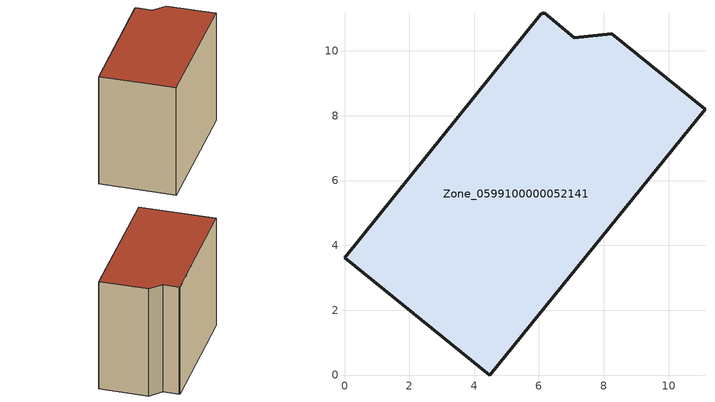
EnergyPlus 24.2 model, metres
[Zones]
Zone_0599100000052141
 floor ground (C_G): 8.24,10.53 11.12,8.2 4.48,0 0,3.62 6.06,11.13 6.16,11.17 7.09,10.4 z0
 wall outside (C_F): 11.12,8.2 8.24,10.53 7.09,10.4 6.16,11.17 6.06,11.13 0,3.62 4.48,0 11.12,8.2 z0:8.98
 roof outside (C_R): 4.48,0 11.12,8.2 8.24,10.53 7.09,10.4 6.16,11.17 6.06,11.13 0,3.62 z8.98
[BUILDING]
Pand.0599100000052141: North Axis=0; Terrain=City; Loads Convergence Tolerance Value=0.04; Temperature Convergence Tolerance Value=0.4; Solar Distribution=FullExterior; Maximum Number of Warmup Days=25; Minimum Number of Warmup Days=1
[Site:Location]
Rotterdam.The.Hague.AP_ZH_NLD Design_Conditions: Latitude=51.96; Longitude=4.45; Time Zone=1; Elevation=-4.5
[SITE:GROUNDTEMPERATURE:BUILDINGSURFACE]
18, 18, 18, 18, 18, 18, 18, 18, 18, 18, 18, 18
[MATERIAL] Thermal Absorptance=0.9; Solar Absorptance=0.7; Visible Absorptance=0.7
Name | Roughness | Thickness | Conductivity | Density | Specific Heat
G.TI.1946 | MediumSmooth | 0.15 | 1 | 540 | 1210
F.TI.1946 | Rough | 0.3 | 0.857143 | 1920 | 840
R.TI.1946 | MediumRough | 0.2 | 0.1 | 1500 | 1000
[CONSTRUCTION]
C_G: G.TI.1946
C_F: F.TI.1946
C_R: R.TI.1946
[ZONE]
Zone_0599100000052141: Type=1; Multiplier=1; Ceiling Height=Autocalculate; Volume=Autocalculate; Floor Area=autocalculate; Part of Total Floor Area=Yes
[ZONEINFILTRATION:DESIGNFLOWRATE]
Infil_Zone_0599100000052141: Zone or ZoneList or Space or SpaceList=Zone_0599100000052141; Schedule=AlwaysOn; Design Flow Rate Calculation Method=Flow/Area; Flow Rate per Floor Area=0.003; Constant Term Coefficient=1; Temperature Term Coefficient=0; Velocity Term Coefficient=0; Velocity Squared Term Coefficient=0
[HVACTEMPLATE:ZONE:IDEALLOADSAIRSYSTEM]
Zone_0599100000052141: Maximum Heating Supply Air Temperature=50; Minimum Cooling Supply Air Temperature=13; Maximum Heating Supply Air Humidity Ratio=0.0156; Minimum Cooling Supply Air Humidity Ratio=0.0077; Heating Limit=NoLimit; Cooling Limit=NoLimit; Dehumidification Control Type=ConstantSensibleHeatRatio; Cooling Sensible Heat Ratio=0.7; Dehumidification Setpoint=60; Humidification Control Type=None; Humidification Setpoint=30; Outdoor Air Method=None; Outdoor Air Flow Rate per Person=0.00944; Outdoor Air Flow Rate per Zone Floor Area=0; Outdoor Air Flow Rate per Zone=0; Demand Controlled Ventilation Type=None; Outdoor Air Economizer Type=NoEconomizer; Heat Recovery Type=None; Sensible Heat Recovery Effectiveness=0.7; Latent Heat Recovery Effectiveness=0.65
[ZONECONTROL:THERMOSTAT]
ThermostatControl_Zone_0599100000052141: Zone or ZoneList=Zone_0599100000052141; Control Type Schedule=DualSetpointControlType; Control 1=Thermostat_Zone_0599100000052141; Temperature Difference Between Cutout And Setpoint=0
[THERMOSTATSETPOINT:DUALSETPOINT]
Thermostat_Zone_0599100000052141: Heating Setpoint Temperature Schedule=HeatingSetpoint_Zone_0599100000052141; Cooling Setpoint Temperature Schedule=CoolingSetpoint_Zone_0599100000052141
[SCHEDULE:COMPACT]
HeatingSetpoint_Zone_0599100000052141: Through: 12/31, For: AllDays, Until: 24:00, 21
CoolingSetpoint_Zone_0599100000052141: Through: 12/31, For: AllDays, Until: 24:00, 24
DualSetpointControlType: Through: 12/31, For: AllDays, Until: 24:00, 4
AlwaysOn: Through: 12/31, For: AllDays, Until: 24:00, 1
